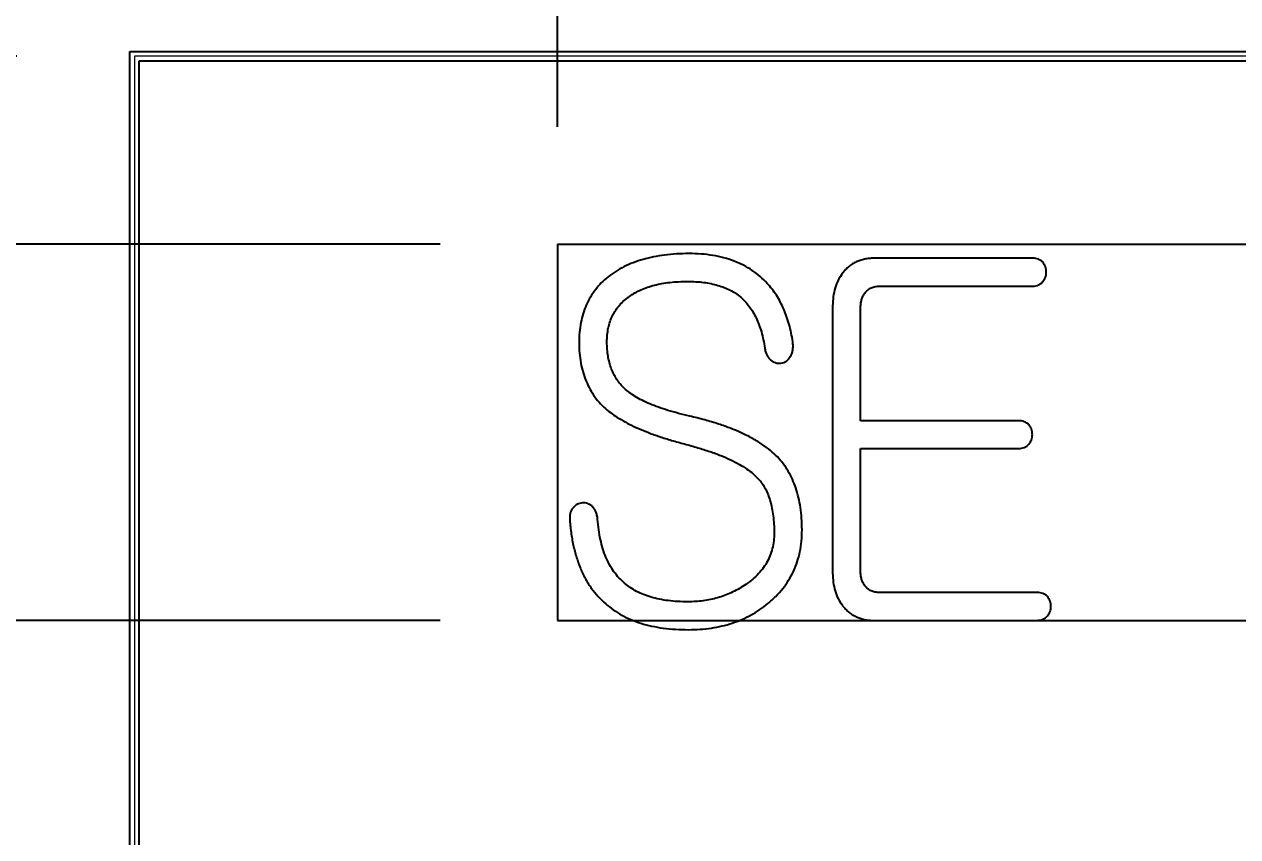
# Model space of a CAD drawing. Header units: inches. Extents: x 0 to 23821, y 0 to 11279.
# Drawn here: x 17466.61 to 17479.52, y 6147.08 to 6155.72 of the extents above; entities that cross this region are included whole.
import ezdxf

# ---------------------------------------------------------------- set-up
doc = ezdxf.new("R2010")
doc.units = ezdxf.units.IN
doc.header["$LTSCALE"] = 10
doc.header["$MEASUREMENT"] = 0
doc.layers.get('Defpoints').update_dxf_attribs({"color": 8})
doc.styles.add('SCI', font='')
doc.styles.get('SCI').set_extended_font_data('Gulim')
doc.dimstyles.new('SCH', dxfattribs={"dimtxt": 2.5, "dimasz": 2, "dimexe": 1.25, "dimexo": 0.625, "dimtad": 1, "dimdec": 8, "dimtxsty": 'SCI', "dimcen": 2.5, "dimclrd": 4, "dimclre": 4, "dimclrt": 7, "dimadec": 8, "dimazin": 2, "dimtfac": 1, "dimtdec": 8, "dimtmove": 0, "dimatfit": 3, "dimfxl": 1, "dimarcsym": 0})

# ---------------------------------------------------------------- blocks, each defined once
blk = doc.blocks.new('A$C264124D8')
at = {"ltscale": 3}
for p, q in [((-11, 4), (11, 4)), ((-11, 4), (-11, 0)), ((-11, 0), (11, 0))]:
    blk.add_line(p, q, dxfattribs=at)
blk = doc.blocks.new('*D1602')
at = {"color": 4, "lineweight": -2, "transparency": 16777216}
for p, q in [((17466.534, 6155.378), (17428.99, 6155.378)), ((17431.49, 6152.378), (17431.49, 6142.378)), ((17466.534, 6139.378), (17428.99, 6139.378))]:
    blk.add_line(p, q, dxfattribs=at)
at = {"color": 4, "transparency": 16777216}
for points in [[(17430.99, 6152.378), (17431.99, 6152.378), (17431.49, 6155.378)], [(17430.99, 6142.378), (17431.99, 6142.378), (17431.49, 6139.378)]]:
    blk.add_solid(points, dxfattribs=at)
at = {"layer": 'Defpoints', "color": 0, "transparency": 16777216}
for p in [(17467.784, 6155.378), (17431.49, 6139.378), (17467.784, 6139.378)]:
    blk.add_point(p, dxfattribs=at)
at = {"color": 7, "transparency": 16777216, "insert": (17427.67, 6147.378), "char_height": 5, "attachment_point": 5, "rotation": 90, "style": 'SCI'}
blk.add_mtext('16', dxfattribs=at)
blk = doc.blocks.new('*D1603')
at = {"color": 4, "lineweight": -2, "transparency": 16777216}
for p, q in [((17467.784, 6156.628), (17467.784, 6184.692)), ((17498.784, 6156.628), (17498.784, 6184.692)), ((17470.784, 6182.192), (17495.784, 6182.192))]:
    blk.add_line(p, q, dxfattribs=at)
at = {"color": 4, "transparency": 16777216}
for points in [[(17470.784, 6182.692), (17470.784, 6181.692), (17467.784, 6182.192)], [(17495.784, 6182.692), (17495.784, 6181.692), (17498.784, 6182.192)]]:
    blk.add_solid(points, dxfattribs=at)
at = {"layer": 'Defpoints', "color": 0, "transparency": 16777216}
for p in [(17498.784, 6182.192), (17467.784, 6155.378), (17498.784, 6155.378)]:
    blk.add_point(p, dxfattribs=at)
at = {"color": 7, "transparency": 16777216, "insert": (17483.284, 6186.012), "char_height": 5, "attachment_point": 5, "style": 'SCI'}
blk.add_mtext('31', dxfattribs=at)
blk = doc.blocks.new('*D1604')
at = {"color": 4, "lineweight": -2, "transparency": 16777216}
for p, q in [((17467.784, 6156.628), (17467.784, 6175.196)), ((17472.284, 6154.628), (17472.284, 6175.196)), ((17464.784, 6172.696), (17449.85, 6172.696)), ((17472.284, 6172.696), (17467.784, 6172.696)), ((17475.284, 6172.696), (17478.284, 6172.696))]:
    blk.add_line(p, q, dxfattribs=at)
at = {"color": 4, "transparency": 16777216}
for points in [[(17464.784, 6173.196), (17464.784, 6172.196), (17467.784, 6172.696)], [(17475.284, 6173.196), (17475.284, 6172.196), (17472.284, 6172.696)]]:
    blk.add_solid(points, dxfattribs=at)
at = {"layer": 'Defpoints', "color": 0, "transparency": 16777216}
for p in [(17472.284, 6172.696), (17467.784, 6155.378), (17472.284, 6153.378)]:
    blk.add_point(p, dxfattribs=at)
at = {"color": 7, "transparency": 16777216, "insert": (17455.817, 6176.822), "char_height": 5, "attachment_point": 5, "style": 'SCI'}
blk.add_mtext('4,5', dxfattribs=at)
blk = doc.blocks.new('*D1605')
at = {"color": 4, "lineweight": -2, "transparency": 16777216}
for p, q in [((17472.284, 6154.628), (17472.284, 6175.196)), ((17494.284, 6154.628), (17494.284, 6175.196)), ((17475.284, 6172.696), (17491.284, 6172.696))]:
    blk.add_line(p, q, dxfattribs=at)
at = {"color": 4, "transparency": 16777216}
for points in [[(17475.284, 6173.196), (17475.284, 6172.196), (17472.284, 6172.696)], [(17491.284, 6173.196), (17491.284, 6172.196), (17494.284, 6172.696)]]:
    blk.add_solid(points, dxfattribs=at)
at = {"layer": 'Defpoints', "color": 0, "transparency": 16777216}
for p in [(17494.284, 6172.696), (17472.284, 6153.378), (17494.284, 6153.378)]:
    blk.add_point(p, dxfattribs=at)
at = {"color": 7, "transparency": 16777216, "insert": (17483.284, 6176.453), "char_height": 5, "attachment_point": 5, "style": 'SCI'}
blk.add_mtext('22', dxfattribs=at)
blk = doc.blocks.new('*D1607')
at = {"color": 4, "lineweight": -2, "transparency": 16777216}
for p, q in [((17443.97, 6158.378), (17443.97, 6166.987)), ((17466.534, 6155.378), (17441.47, 6155.378)), ((17443.97, 6153.378), (17443.97, 6155.378)), ((17471.034, 6153.378), (17441.47, 6153.378)), ((17443.97, 6150.378), (17443.97, 6147.378))]:
    blk.add_line(p, q, dxfattribs=at)
at = {"color": 4, "transparency": 16777216}
for points in [[(17443.47, 6158.378), (17444.47, 6158.378), (17443.97, 6155.378)], [(17443.47, 6150.378), (17444.47, 6150.378), (17443.97, 6153.378)]]:
    blk.add_solid(points, dxfattribs=at)
at = {"layer": 'Defpoints', "color": 0, "transparency": 16777216}
for p in [(17467.784, 6155.378), (17443.97, 6153.378), (17472.284, 6153.378)]:
    blk.add_point(p, dxfattribs=at)
at = {"color": 7, "transparency": 16777216, "insert": (17440.214, 6164.182), "char_height": 5, "attachment_point": 5, "rotation": 90, "style": 'SCI'}
blk.add_mtext('2', dxfattribs=at)
blk = doc.blocks.new('*D1608')
at = {"color": 4, "lineweight": -2, "transparency": 16777216}
for p, q in [((17471.034, 6153.378), (17441.47, 6153.378)), ((17443.97, 6150.378), (17443.97, 6144.878)), ((17471.034, 6141.878), (17441.47, 6141.878))]:
    blk.add_line(p, q, dxfattribs=at)
at = {"color": 4, "transparency": 16777216}
for points in [[(17443.47, 6150.378), (17444.47, 6150.378), (17443.97, 6153.378)], [(17443.47, 6144.878), (17444.47, 6144.878), (17443.97, 6141.878)]]:
    blk.add_solid(points, dxfattribs=at)
at = {"layer": 'Defpoints', "color": 0, "transparency": 16777216}
for p in [(17472.284, 6153.378), (17443.97, 6141.878), (17472.284, 6141.878)]:
    blk.add_point(p, dxfattribs=at)
at = {"color": 7, "transparency": 16777216, "insert": (17439.844, 6147.628), "char_height": 5, "attachment_point": 5, "rotation": 90, "style": 'SCI'}
blk.add_mtext('11,5', dxfattribs=at)
blk = doc.blocks.new('*D1609')
at = {"color": 4, "lineweight": -2, "transparency": 16777216}
for p, q in [((17443.97, 6144.878), (17443.97, 6147.878)), ((17471.034, 6141.878), (17441.47, 6141.878)), ((17443.97, 6141.878), (17443.97, 6139.378)), ((17466.534, 6139.378), (17441.47, 6139.378)), ((17443.97, 6136.378), (17443.97, 6121.59))]:
    blk.add_line(p, q, dxfattribs=at)
at = {"color": 4, "transparency": 16777216}
for points in [[(17443.47, 6144.878), (17444.47, 6144.878), (17443.97, 6141.878)], [(17443.47, 6136.378), (17444.47, 6136.378), (17443.97, 6139.378)]]:
    blk.add_solid(points, dxfattribs=at)
at = {"layer": 'Defpoints', "color": 0, "transparency": 16777216}
for p in [(17472.284, 6141.878), (17443.97, 6139.378), (17467.784, 6139.378)]:
    blk.add_point(p, dxfattribs=at)
at = {"color": 7, "transparency": 16777216, "insert": (17439.848, 6127.484), "char_height": 5, "attachment_point": 5, "rotation": 90, "style": 'SCI'}
blk.add_mtext('2,5', dxfattribs=at)
blk = doc.blocks.new('*D1610')
at = {"color": 4, "lineweight": -2, "transparency": 16777216}
for p, q in [((17471.034, 6153.378), (17453.629, 6153.378)), ((17456.129, 6153.378), (17456.129, 6149.378)), ((17471.034, 6149.378), (17453.629, 6149.378))]:
    blk.add_line(p, q, dxfattribs=at)
at = {"layer": 'Defpoints', "color": 0, "transparency": 16777216}
for p in [(17472.284, 6153.378), (17456.129, 6149.378), (17472.284, 6149.378)]:
    blk.add_point(p, dxfattribs=at)
at = {"color": 7, "transparency": 16777216, "insert": (17452.312, 6151.378), "char_height": 5, "attachment_point": 5, "rotation": 90, "style": 'SCI'}
blk.add_mtext('4', dxfattribs=at)

msp = doc.modelspace()

# ---------------------------------------------------------------- linework, layer by layer
for p, q in [((17467.73390726, 6155.42782186), (17498.83390674, 6155.42782186)), ((17467.73390726, 6139.32782127), (17467.73390726, 6155.42782186)), ((17467.83390709, 6139.4278211), (17467.83390709, 6155.32782203)), ((17467.83390709, 6155.32782203), (17498.73390691, 6155.32782203)), ((17477.33628111, 6153.22967334), (17475.64800981, 6153.22967334)), ((17475.70742353, 6152.93337725), (17477.33705271, 6152.93337725)), ((17475.20819459, 6152.72195725), (17475.20819459, 6149.88013631)), ((17475.50449114, 6151.50127834), (17475.50449114, 6152.69572283)), ((17477.18350323, 6151.50127834), (17475.50449114, 6151.50127834)), ((17475.50449114, 6149.90096976), (17475.50449114, 6151.20498202)), ((17475.50449114, 6151.20498202), (17477.18350323, 6151.20498202)), ((17477.38257762, 6149.67411775), (17475.70588033, 6149.67411775)), ((17475.64492341, 6149.37782166), (17477.38180602, 6149.37782166))]:
    msp.add_line(p, q)
at = {"color": 30, "linetype": 'Continuous', "lineweight": 0}
for p, q in [((17498.783907, 6155.37782156), (17467.783907, 6155.37782156)), ((17467.783907, 6155.37782156), (17467.783907, 6139.37782156))]:
    msp.add_line(p, q, dxfattribs=at)
for points, knots in [([(17473.6801083, 6153.27905613), (17473.63584213, 6153.27835817), (17473.54946657, 6153.27699625), (17473.42341535, 6153.26516348), (17473.30469201, 6153.24638044), (17473.19328125, 6153.21906225), (17473.089026, 6153.1847808), (17472.99203014, 6153.14192685), (17472.90173779, 6153.09237143), (17472.84739114, 6153.05205933), (17472.8205404, 6153.03214255)], [0, 0, 0, 0, 0.1457396018, 0.2843783043, 0.4165184912, 0.54120953, 0.6617348304, 0.7774006732, 0.8900216062, 1, 1, 1, 1]), ([(17474.51267003, 6152.9619265), (17474.48775815, 6152.9872136), (17474.43798685, 6153.03773454), (17474.35319235, 6153.10299911), (17474.2596288, 6153.15687105), (17474.15889534, 6153.20195359), (17474.05017014, 6153.23668249), (17473.93377841, 6153.26081158), (17473.80968029, 6153.27706471), (17473.72414484, 6153.27837933), (17473.6801083, 6153.27905613)], [0, 0, 0, 0, 0.115926022, 0.2316079504, 0.348393359, 0.4680598396, 0.5916796258, 0.7206130496, 0.8561621389, 1, 1, 1, 1]), ([(17475.64800953, 6153.22967342), (17475.63074157, 6153.22933246), (17475.59704974, 6153.22866722), (17475.54796677, 6153.22043406), (17475.50158625, 6153.20835497), (17475.45810685, 6153.19122016), (17475.41735168, 6153.16966852), (17475.38033645, 6153.14197878), (17475.34494505, 6153.11056332), (17475.32488713, 6153.08569658), (17475.3146762, 6153.07303761)], [0, 0, 0, 0, 0.1353285519, 0.2640418902, 0.3893410682, 0.5107453473, 0.6299156238, 0.7497842529, 0.8726221624, 1, 1, 1, 1]), ([(17477.44276262, 6153.18723514), (17477.43555574, 6153.19376122), (17477.4214115, 6153.20656931), (17477.39544414, 6153.21985505), (17477.366971, 6153.22881532), (17477.34664125, 6153.22938374), (17477.33628114, 6153.22967342)], [0, 0, 0, 0, 0.24669210928, 0.48415879791, 0.73712556319, 1, 1, 1, 1]), ([(17477.47979966, 6153.08152527), (17477.47844249, 6153.10143169), (17477.47580428, 6153.14012801), (17477.45356259, 6153.17183775), (17477.44276262, 6153.18723514)], [0, 0, 0, 0, 0.51442670397, 1, 1, 1, 1]), ([(17475.3146762, 6153.07303761), (17475.2982517, 6153.04862271), (17475.26495369, 6152.99912546), (17475.23279764, 6152.91350787), (17475.2118969, 6152.82045008), (17475.20945622, 6152.75551832), (17475.20819472, 6152.72195737)], [0, 0, 0, 0, 0.23597163709, 0.47839424409, 0.73040025339, 1, 1, 1, 1]), ([(17477.44276262, 6152.98121663), (17477.45356492, 6152.99607654), (17477.47533157, 6153.02601929), (17477.47830292, 6153.06293167), (17477.47979966, 6153.08152527)], [0, 0, 0, 0, 0.4962774597, 1, 1, 1, 1]), ([(17472.8205404, 6153.03214255), (17472.79573514, 6153.01091854), (17472.74664278, 6152.96891387), (17472.68459243, 6152.89526894), (17472.63038687, 6152.81716473), (17472.58723847, 6152.73209271), (17472.55285124, 6152.64138042), (17472.52943296, 6152.54414868), (17472.51414838, 6152.44106444), (17472.51266061, 6152.37016297), (17472.51189842, 6152.33384008)], [0, 0, 0, 0, 0.1236476944, 0.2447124659, 0.3640548081, 0.483616299, 0.6055741448, 0.7312264794, 0.8623070535, 1, 1, 1, 1]), ([(17473.04662064, 6152.82458082), (17473.06593775, 6152.83731097), (17473.10524517, 6152.86321492), (17473.1696742, 6152.89549748), (17473.23958019, 6152.92231934), (17473.31433427, 6152.94476738), (17473.3944033, 6152.96152686), (17473.47945174, 6152.97369366), (17473.56987207, 6152.98173939), (17473.63199359, 6152.98241353), (17473.6639046, 6152.98275984)], [0, 0, 0, 0, 0.1071811784, 0.2180976892, 0.3332406168, 0.4539593807, 0.5795442603, 0.7120857346, 0.8521022396, 1, 1, 1, 1]), ([(17473.6639046, 6152.98275984), (17473.6935015, 6152.98240564), (17473.75100317, 6152.98171749), (17473.83479903, 6152.97379753), (17473.91354099, 6152.96101115), (17473.98700111, 6152.94234574), (17474.05557982, 6152.91930998), (17474.11897985, 6152.89079328), (17474.17762426, 6152.85683228), (17474.21279467, 6152.82961237), (17474.23026262, 6152.81609317)], [0, 0, 0, 0, 0.1473758869, 0.2863258305, 0.4187998305, 0.5443273947, 0.6634346579, 0.7786832522, 0.8900794803, 1, 1, 1, 1]), ([(17474.78350336, 6152.34232774), (17474.77855668, 6152.37379289), (17474.76888047, 6152.43534187), (17474.74688654, 6152.52476394), (17474.71989664, 6152.60915103), (17474.6890078, 6152.68953852), (17474.65307501, 6152.76514969), (17474.61092255, 6152.835497), (17474.56486532, 6152.90161377), (17474.53000662, 6152.94189371), (17474.51267003, 6152.9619265)], [0, 0, 0, 0, 0.1391617292, 0.2722142608, 0.4019779499, 0.5261888251, 0.6483687002, 0.7673203347, 0.8842793027, 1, 1, 1, 1]), ([(17475.55078731, 6152.85930305), (17475.56027024, 6152.8707003), (17475.57897856, 6152.8931853), (17475.61693407, 6152.91667872), (17475.66036775, 6152.93101968), (17475.69135809, 6152.93257227), (17475.70742311, 6152.93337712)], [0, 0, 0, 0, 0.24574049209, 0.48480736326, 0.73293012727, 1, 1, 1, 1]), ([(17477.33705274, 6152.93337712), (17477.34743798, 6152.93389149), (17477.36762663, 6152.9348914), (17477.39601417, 6152.94505272), (17477.42234029, 6152.95923567), (17477.4359071, 6152.97383789), (17477.44276262, 6152.98121663)], [0, 0, 0, 0, 0.259145983, 0.5037733547, 0.7492486574, 1, 1, 1, 1]), ([(17472.80819472, 6152.33846971), (17472.80897412, 6152.36422426), (17472.81049333, 6152.41442458), (17472.8211595, 6152.48726615), (17472.83992897, 6152.55537206), (17472.86608271, 6152.61904939), (17472.9004828, 6152.67791136), (17472.94139888, 6152.73256066), (17472.99078975, 6152.78151203), (17473.02778214, 6152.81004852), (17473.04662064, 6152.82458082)], [0, 0, 0, 0, 0.1369041493, 0.2668511874, 0.3902525527, 0.5116298685, 0.6317063437, 0.7517594615, 0.8735826515, 1, 1, 1, 1]), ([(17474.23026262, 6152.81609317), (17474.24656716, 6152.80100729), (17474.27937326, 6152.77065322), (17474.32283439, 6152.71787385), (17474.36234875, 6152.65946728), (17474.3959873, 6152.59382233), (17474.4261212, 6152.52297494), (17474.45166818, 6152.44583474), (17474.47249828, 6152.36250751), (17474.48221145, 6152.30434188), (17474.48720706, 6152.2744265)], [0, 0, 0, 0, 0.1087397353, 0.2187935278, 0.3341466481, 0.4536591225, 0.5795977987, 0.7111199878, 0.8514250414, 1, 1, 1, 1]), ([(17475.50449102, 6152.6957228), (17475.5050987, 6152.71170982), (17475.50626459, 6152.74238213), (17475.51469078, 6152.78616987), (17475.52916193, 6152.8254842), (17475.54368906, 6152.84820245), (17475.55078731, 6152.85930305)], [0, 0, 0, 0, 0.2776151257, 0.5326257953, 0.7716315739, 1, 1, 1, 1]), ([(17472.51189842, 6152.33384008), (17472.51275697, 6152.2962493), (17472.51442739, 6152.22311182), (17472.52828094, 6152.11649911), (17472.55258807, 6152.01667391), (17472.58454226, 6151.92234523), (17472.62738793, 6151.83509952), (17472.67868694, 6151.75379333), (17472.73963861, 6151.67909125), (17472.78730057, 6151.6357429), (17472.81128114, 6151.61393268)], [0, 0, 0, 0, 0.139947759, 0.2722855114, 0.3993510192, 0.522020008, 0.6423829334, 0.7603519843, 0.8794238809, 1, 1, 1, 1]), ([(17472.9926083, 6151.84695737), (17472.97780151, 6151.86177656), (17472.94803213, 6151.8915709), (17472.91068486, 6151.9427774), (17472.87873468, 6151.99781735), (17472.8530036, 6152.05742808), (17472.83330559, 6152.12139466), (17472.81838646, 6152.18974615), (17472.81007218, 6152.26264735), (17472.80883208, 6152.31272933), (17472.80819472, 6152.33846971)], [0, 0, 0, 0, 0.1161879431, 0.2335985831, 0.3507047457, 0.4690499781, 0.593282403, 0.7218723465, 0.8570521414, 1, 1, 1, 1]), ([(17474.75572558, 6152.1810623), (17474.76225776, 6152.19186481), (17474.77571026, 6152.21411173), (17474.78440201, 6152.25366401), (17474.7890787, 6152.29680339), (17474.78542435, 6152.3266423), (17474.78350336, 6152.34232774)], [0, 0, 0, 0, 0.2248689552, 0.4630997303, 0.7177672136, 1, 1, 1, 1]), ([(17474.48720706, 6152.2744265), (17474.48887598, 6152.26112799), (17474.49203497, 6152.23595601), (17474.50666121, 6152.20232925), (17474.52237722, 6152.17158162), (17474.53914992, 6152.15672651), (17474.54739225, 6152.1494265)], [0, 0, 0, 0, 0.2809041173, 0.5317070258, 0.7698743805, 1, 1, 1, 1]), ([(17474.65850336, 6152.11316107), (17474.66871427, 6152.11521116), (17474.68902524, 6152.11928909), (17474.71571725, 6152.1343774), (17474.73903557, 6152.15466961), (17474.74997427, 6152.17196748), (17474.75572558, 6152.1810623)], [0, 0, 0, 0, 0.2528359113, 0.5029273602, 0.738650788, 1, 1, 1, 1]), ([(17474.54739225, 6152.1494265), (17474.5559493, 6152.14320841), (17474.57252869, 6152.13116079), (17474.60012117, 6152.11840623), (17474.62914246, 6152.11185297), (17474.64870393, 6152.11272448), (17474.65850336, 6152.11316107)], [0, 0, 0, 0, 0.264170228, 0.5118334095, 0.7554500857, 1, 1, 1, 1]), ([(17473.68859595, 6151.55066107), (17473.64838004, 6151.56008106), (17473.57066291, 6151.57828517), (17473.45967303, 6151.61036937), (17473.35746286, 6151.64264376), (17473.26583422, 6151.67931929), (17473.18304264, 6151.71659781), (17473.11078728, 6151.75790761), (17473.04650088, 6151.79943067), (17473.0100189, 6151.83160334), (17472.9926083, 6151.84695737)], [0, 0, 0, 0, 0.1620814337, 0.3132218308, 0.4533632379, 0.5825197037, 0.7004027183, 0.8093362439, 0.9090079399, 1, 1, 1, 1]), ([(17472.81128114, 6151.61393268), (17472.83388717, 6151.59629964), (17472.88075711, 6151.55974041), (17472.95969935, 6151.51070784), (17473.04784665, 6151.46288052), (17473.14576165, 6151.41682794), (17473.25339963, 6151.37277047), (17473.37101681, 6151.33146215), (17473.4981538, 6151.29133952), (17473.58666064, 6151.26693868), (17473.63226879, 6151.25436477)], [0, 0, 0, 0, 0.09524100448, 0.19746680848, 0.30841216241, 0.42849767405, 0.55693872661, 0.69484744499, 0.8427528958, 1, 1, 1, 1]), ([(17474.61992311, 6151.11624749), (17474.59576102, 6151.13975885), (17474.54586909, 6151.1883071), (17474.45785551, 6151.25139077), (17474.35990605, 6151.31291141), (17474.24894741, 6151.36901646), (17474.12576919, 6151.42003474), (17473.99137597, 6151.46904918), (17473.84438117, 6151.51278016), (17473.74169874, 6151.53774853), (17473.68859595, 6151.55066107)], [0, 0, 0, 0, 0.0970515835, 0.2004003155, 0.3112841458, 0.4303150786, 0.5582310121, 0.6954245996, 0.8424871445, 1, 1, 1, 1]), ([(17477.29461447, 6151.45884008), (17477.2874368, 6151.46542335), (17477.2730109, 6151.47865462), (17477.24585267, 6151.49122996), (17477.21602107, 6151.50060996), (17477.19464807, 6151.50104928), (17477.18350336, 6151.50127835)], [0, 0, 0, 0, 0.2377644342, 0.4778664963, 0.7277393849, 1, 1, 1, 1]), ([(17477.33165151, 6151.35313021), (17477.33029434, 6151.37303663), (17477.32765614, 6151.41173295), (17477.30541444, 6151.44344268), (17477.29461447, 6151.45884008)], [0, 0, 0, 0, 0.514426704, 1, 1, 1, 1]), ([(17473.63226879, 6151.25436477), (17473.67943641, 6151.24159271), (17473.77010566, 6151.21704127), (17473.89939827, 6151.17607478), (17474.01658083, 6151.13347508), (17474.12137694, 6151.08770779), (17474.21432925, 6151.04039672), (17474.29465077, 6150.99008538), (17474.36402371, 6150.93906707), (17474.40200382, 6150.90018325), (17474.42007743, 6150.88167959)], [0, 0, 0, 0, 0.16617225417, 0.31942918045, 0.46112172044, 0.58999265249, 0.70814030635, 0.81541651736, 0.91216219214, 1, 1, 1, 1]), ([(17477.18350336, 6151.20498206), (17477.1946551, 6151.20548236), (17477.21609714, 6151.20644433), (17477.24609675, 6151.21646853), (17477.27336934, 6151.23081379), (17477.28749235, 6151.24544377), (17477.29461447, 6151.25282156)], [0, 0, 0, 0, 0.2672258799, 0.5138095695, 0.7548178078, 1, 1, 1, 1]), ([(17477.29461447, 6151.25282156), (17477.30541677, 6151.26768148), (17477.32718342, 6151.29762423), (17477.33015477, 6151.33453661), (17477.33165151, 6151.35313021)], [0, 0, 0, 0, 0.4962774597, 1, 1, 1, 1]), ([(17474.88226879, 6150.34155613), (17474.8816143, 6150.38222367), (17474.88033936, 6150.46144342), (17474.86798323, 6150.57659759), (17474.84684594, 6150.6846058), (17474.81915348, 6150.7857364), (17474.78128435, 6150.87924283), (17474.7369308, 6150.96604686), (17474.68350139, 6151.04583145), (17474.64108873, 6151.09280554), (17474.61992311, 6151.11624749)], [0, 0, 0, 0, 0.1454469999, 0.2833285631, 0.4136114933, 0.538858697, 0.657774773, 0.7738228959, 0.8871285381, 1, 1, 1, 1]), ([(17474.42007743, 6150.88167959), (17474.43333838, 6150.86551131), (17474.46037694, 6150.83254479), (17474.49414662, 6150.77643894), (17474.52280566, 6150.71432744), (17474.54576232, 6150.64566536), (17474.56427311, 6150.57086689), (17474.57711206, 6150.48955822), (17474.58495226, 6150.40189766), (17474.58562424, 6150.34131654), (17474.5859725, 6150.30992033)], [0, 0, 0, 0, 0.10300272879, 0.21001865231, 0.32180556643, 0.43971967878, 0.56645055613, 0.70135196772, 0.84522546723, 1, 1, 1, 1]), ([(17472.54662064, 6150.62704996), (17472.52835901, 6150.62371213), (17472.49219834, 6150.61710274), (17472.46511775, 6150.59227262), (17472.45171324, 6150.57998206)], [0, 0, 0, 0, 0.5050138047, 1, 1, 1, 1]), ([(17472.65233052, 6150.59078453), (17472.64483026, 6150.59700596), (17472.63023151, 6150.60911555), (17472.60463401, 6150.62207693), (17472.57623543, 6150.62839363), (17472.55667457, 6150.62750612), (17472.54662064, 6150.62704996)], [0, 0, 0, 0, 0.2529290684, 0.4923089318, 0.7390560471, 1, 1, 1, 1]), ([(17472.45171324, 6150.57998206), (17472.44454137, 6150.57102183), (17472.43020127, 6150.55310591), (17472.41709495, 6150.52005794), (17472.41086395, 6150.48349551), (17472.4123598, 6150.45808543), (17472.41313299, 6150.44495119)], [0, 0, 0, 0, 0.2368666301, 0.4736131149, 0.7279153305, 1, 1, 1, 1]), ([(17472.70942929, 6150.45498206), (17472.70748236, 6150.46893969), (17472.70374697, 6150.49571895), (17472.69255965, 6150.53304811), (17472.67523906, 6150.56501094), (17472.65987504, 6150.58229646), (17472.65233052, 6150.59078453)], [0, 0, 0, 0, 0.2811317033, 0.5393820226, 0.7738131682, 1, 1, 1, 1]), ([(17472.41313299, 6150.44495119), (17472.41788855, 6150.39626267), (17472.42714225, 6150.30152118), (17472.45131071, 6150.16476584), (17472.48646616, 6150.0382027), (17472.52945268, 6149.92137037), (17472.58085722, 6149.81367037), (17472.64325064, 6149.71713537), (17472.71321266, 6149.62913021), (17472.76788088, 6149.57930589), (17472.79507743, 6149.55451909)], [0, 0, 0, 0, 0.1475087321, 0.2870326902, 0.4182010131, 0.5431265948, 0.6621219902, 0.7772416422, 0.8891813101, 1, 1, 1, 1]), ([(17472.99646632, 6149.77288329), (17472.97585092, 6149.79137933), (17472.9342437, 6149.82870912), (17472.88136174, 6149.89532614), (17472.83449733, 6149.96917189), (17472.79559927, 6150.05126195), (17472.76284304, 6150.14083977), (17472.73782853, 6150.23831782), (17472.71902998, 6150.34381728), (17472.71270082, 6150.41710149), (17472.70942929, 6150.45498206)], [0, 0, 0, 0, 0.1090956283, 0.220183224, 0.3341935334, 0.4535509475, 0.5777775937, 0.7099392165, 0.8500677413, 1, 1, 1, 1]), ([(17474.5859725, 6150.30992033), (17474.58524944, 6150.28103636), (17474.58382464, 6150.22412018), (17474.56763066, 6150.14149492), (17474.54305856, 6150.06330378), (17474.50807088, 6149.9898108), (17474.46180953, 6149.92187619), (17474.4068167, 6149.85798073), (17474.34104265, 6149.79963657), (17474.29186113, 6149.76568181), (17474.26652805, 6149.74819193)], [0, 0, 0, 0, 0.12791018908, 0.25204845376, 0.37178712176, 0.49063726986, 0.61146260132, 0.73516006251, 0.86358269605, 1, 1, 1, 1]), ([(17474.51884287, 6149.55683391), (17474.54771978, 6149.58168248), (17474.60464693, 6149.63066827), (17474.67891696, 6149.71388915), (17474.74209004, 6149.8030828), (17474.7931718, 6149.89890619), (17474.83371387, 6150.00051437), (17474.8621726, 6150.10879802), (17474.87946404, 6150.22319613), (17474.88132263, 6150.30162829), (17474.88226879, 6150.34155613)], [0, 0, 0, 0, 0.1274058944, 0.2511644561, 0.372262339, 0.4924355744, 0.6137749716, 0.7376083706, 0.8664230027, 1, 1, 1, 1]), ([(17475.20819472, 6149.88013638), (17475.20956776, 6149.8473699), (17475.21223104, 6149.78381278), (17475.23173173, 6149.69226462), (17475.26463922, 6149.60803714), (17475.29754305, 6149.55889398), (17475.3139046, 6149.53445737)], [0, 0, 0, 0, 0.2672885179, 0.5184594064, 0.7605522545, 1, 1, 1, 1]), ([(17475.55001571, 6149.74664872), (17475.54288543, 6149.75747502), (17475.5286136, 6149.77914476), (17475.51485141, 6149.81679122), (17475.50631135, 6149.85762576), (17475.50510864, 6149.88626344), (17475.50449102, 6149.90096971)], [0, 0, 0, 0, 0.23719549, 0.47476643808, 0.73027740539, 1, 1, 1, 1]), ([(17473.66853422, 6149.57535243), (17473.63250444, 6149.5758971), (17473.56288991, 6149.57694947), (17473.46182349, 6149.58638181), (17473.36741336, 6149.60164777), (17473.2795251, 6149.62285915), (17473.19841949, 6149.65085813), (17473.12415213, 6149.6847374), (17473.05614968, 6149.7245817), (17473.01616405, 6149.75694197), (17472.99646632, 6149.77288329)], [0, 0, 0, 0, 0.15107874718, 0.29190509327, 0.42526235301, 0.55188831482, 0.67060344674, 0.78451677178, 0.89384864584, 1, 1, 1, 1]), ([(17474.26652805, 6149.74819193), (17474.24431777, 6149.73453658), (17474.1999589, 6149.70726382), (17474.13060824, 6149.67148494), (17474.05844878, 6149.64275407), (17473.98488635, 6149.61707929), (17473.90842487, 6149.59946857), (17473.83052457, 6149.58490686), (17473.75020842, 6149.57749223), (17473.6960667, 6149.57607376), (17473.66853422, 6149.57535243)], [0, 0, 0, 0, 0.1238831274, 0.2474220923, 0.3702151045, 0.4927401689, 0.6172487903, 0.7426421586, 0.869126853, 1, 1, 1, 1]), ([(17475.7058799, 6149.67411786), (17475.68979434, 6149.67487015), (17475.65900961, 6149.67630988), (17475.61619908, 6149.69113344), (17475.57823673, 6149.71340934), (17475.55949865, 6149.73547949), (17475.55001571, 6149.74664872)], [0, 0, 0, 0, 0.2696245237, 0.5160105272, 0.7550631141, 1, 1, 1, 1]), ([(17477.49291694, 6149.63167959), (17477.48573931, 6149.63826296), (17477.47131349, 6149.65149443), (17477.44415466, 6149.66406822), (17477.41457206, 6149.67337694), (17477.39346176, 6149.67386581), (17477.38257743, 6149.67411786)], [0, 0, 0, 0, 0.2392719935, 0.4808964367, 0.732353659, 1, 1, 1, 1]), ([(17477.52918237, 6149.52596971), (17477.5277779, 6149.54584779), (17477.52505692, 6149.58435896), (17477.50339686, 6149.6162497), (17477.49291694, 6149.63167959)], [0, 0, 0, 0, 0.5161637652, 1, 1, 1, 1]), ([(17472.79507743, 6149.55451909), (17472.82154355, 6149.53217528), (17472.87488179, 6149.48714489), (17472.96585013, 6149.43244829), (17473.06340801, 6149.38355655), (17473.17040326, 6149.34570984), (17473.28500402, 6149.31562063), (17473.40780369, 6149.29388968), (17473.5389252, 6149.28199512), (17473.62915939, 6149.28005304), (17473.67547867, 6149.27905613)], [0, 0, 0, 0, 0.1099863783, 0.221660008, 0.3365232669, 0.4565811961, 0.5817705731, 0.7130206083, 0.8526869151, 1, 1, 1, 1]), ([(17473.67547867, 6149.27905613), (17473.71692359, 6149.27996608), (17473.79822462, 6149.28175109), (17473.91741718, 6149.29515337), (17474.03121438, 6149.31664915), (17474.13986427, 6149.34649517), (17474.2429597, 6149.38634632), (17474.34100994, 6149.4339695), (17474.43372245, 6149.49037084), (17474.49044279, 6149.53465878), (17474.51884287, 6149.55683391)], [0, 0, 0, 0, 0.1371868873, 0.2691146534, 0.3965357956, 0.5202850503, 0.641575436, 0.761914604, 0.8807898075, 1, 1, 1, 1]), ([(17475.3139046, 6149.53445737), (17475.32415613, 6149.52184245), (17475.34417438, 6149.49720921), (17475.37881923, 6149.46526876), (17475.4158342, 6149.43784397), (17475.45637283, 6149.41644891), (17475.4992474, 6149.39912485), (17475.54511564, 6149.38696864), (17475.59396611, 6149.37884153), (17475.6276561, 6149.37816718), (17475.64492311, 6149.37782156)], [0, 0, 0, 0, 0.1280576093, 0.2500591966, 0.3705675232, 0.4903737705, 0.6105401319, 0.7345490092, 0.8639492462, 1, 1, 1, 1]), ([(17477.49214534, 6149.42566107), (17477.50294764, 6149.44052098), (17477.52471429, 6149.47046373), (17477.52768564, 6149.50737611), (17477.52918237, 6149.52596971)], [0, 0, 0, 0, 0.49627745967, 1, 1, 1, 1]), ([(17477.38180583, 6149.37782156), (17477.39295031, 6149.37833475), (17477.41437841, 6149.37932148), (17477.44426111, 6149.38910195), (17477.47100233, 6149.40391513), (17477.4850049, 6149.41831701), (17477.49214534, 6149.42566107)], [0, 0, 0, 0, 0.2686719527, 0.5165900114, 0.7534910228, 1, 1, 1, 1])]:
    msp.add_open_spline(points, degree=3, knots=knots)

# ---------------------------------------------------------------- block references
msp.add_blockref('A$C264124D8', (17483.283907, 6149.37782156))

# ---------------------------------------------------------------- dimensions: what is measured, and where the dimension line sits
for base, p1, p2, picture, middle in [((17498.7839069987, 6182.1917967538), (17467.7839069987, 6155.3778215641), (17498.7839069987, 6155.3778215641), '*D1603', (17483.2839069987, 6186.0117035448)), ((17494.2839069987, 6172.6962607451), (17472.2839069987, 6153.3778215641), (17494.2839069987, 6153.3778215641), '*D1605', (17483.2839069987, 6176.4529185347))]:
    dim = msp.add_linear_dim(base=base, p1=p1, p2=p2, dimstyle='SCH', override={"dimscale": 2, "dimasz": 1.5})
    dim.commit()
    dim.dimension.update_dxf_attribs({"geometry": picture, "text_midpoint": middle})
dim = msp.add_linear_dim(base=(17472.283907, 6172.69626075), p1=(17467.783907, 6155.37782156), p2=(17472.283907, 6153.37782156), dimstyle='SCH', override={"dimscale": 2, "dimasz": 1.5})
dim.commit()
dim.dimension.update_dxf_attribs({"geometry": '*D1604', "text_midpoint": (17455.81686306, 6172.69626075), "dimtype": 160})
for base, p1, p2, picture, middle in [((17443.9703633, 6153.37782156), (17467.783907, 6155.37782156), (17472.283907, 6153.37782156), '*D1607', (17443.9703633, 6164.18241544)), ((17443.9703633062, 6141.8778215641), (17472.2839069987, 6153.3778215641), (17472.2839069987, 6141.8778215641), '*D1608', (17443.9703633062, 6147.6278215641)), ((17456.12850047, 6149.37782156), (17472.283907, 6153.37782156), (17472.283907, 6149.37782156), '*D1610', (17456.12850047, 6151.37782156)), ((17443.97036331, 6139.37782156), (17472.283907, 6141.87782156), (17467.783907, 6139.37782156), '*D1609', (17443.97036331, 6127.48401331))]:
    dim = msp.add_linear_dim(base=base, p1=p1, p2=p2, angle=90, dimstyle='SCH', override={"dimscale": 2, "dimasz": 1.5})
    dim.commit()
    dim.dimension.update_dxf_attribs({"geometry": picture, "text_midpoint": middle, "dimtype": 160})
dim = msp.add_linear_dim(base=(17431.4898860996, 6139.3778215641), p1=(17467.7839069987, 6155.3778215641), p2=(17467.7839069987, 6139.3778215641), angle=90, dimstyle='SCH', override={"dimscale": 2, "dimasz": 1.5})
dim.commit()
dim.dimension.update_dxf_attribs({"geometry": '*D1602', "text_midpoint": (17427.6699793087, 6147.3778215641)})

doc.saveas('drawing.dxf')
